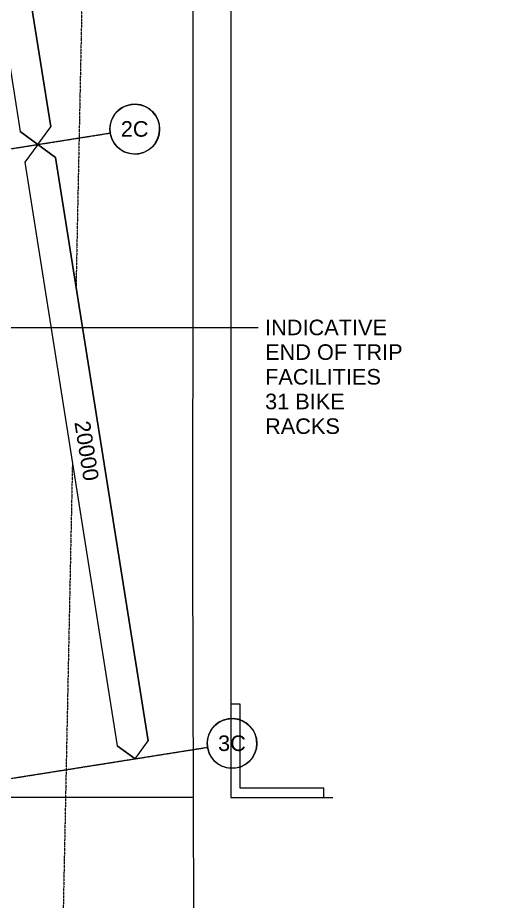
# Model space of a CAD drawing. Header units: millimetres. Extents: x -2612262 to -2065320, y 3717813 to 4283368.
# Drawn here: x -2226488 to -2211190, y 4009804 to 4038220 of the extents above; entities that cross this region are included whole.
import ezdxf

# ---------------------------------------------------------------- set-up
doc = ezdxf.new("R2010")
doc.units = ezdxf.units.MM
for name, pattern in [('AEC_Double Dash', [39, 15, -4, 6, -4, 6, -4]), ('Aligning Line', [3.2004, 1.6002, -1.6002]), ('Grid Line', [21, 12, -3, 3, -3])]:
    doc.linetypes.add(name, pattern=pattern)
for name, color, linetype, lineweight in [('A-ANNO-NOTE', 131, 'Continuous', 5), ('A-DETL-GENF', 92, 'Continuous', 5), ('A-FLOR', 192, 'Continuous', 5), ('A-GENM', 13, 'Continuous', 5), ('C-PROP-LINE', 91, 'AEC_Double Dash', 13), ('G-ANNO-REFR', 1, 'Aligning Line', 5), ('G-ANNO-TEXT', 231, 'Continuous', 5), ('S-GRID', 1, 'Continuous', 5), ('S-GRID-IDEN', 1, 'Continuous', 5)]:
    doc.layers.add(name, color=color, linetype=linetype, lineweight=lineweight)
doc.styles.add('Arial', font='arial.ttf', dxfattribs={"height": 500})
picture_1 = doc.add_image_def('image1.jpg', size_in_pixel=(6528, 5638))

# ---------------------------------------------------------------- blocks, each defined once
blk = doc.blocks.new('Generic Models 1 - Generic Models 1-392193-GA - Part B')
at = {"layer": 'A-GENM', "lineweight": 13}
for p, q in [((-2219637, 4056708), (-2219637, 4013144)), ((-2219637, 4016144), (-2219637, 4013144)), ((-2219337, 4016144), (-2219637, 4016144)), ((-2219337, 4013444), (-2219337, 4016144)), ((-2216637, 4013444), (-2219337, 4013444)), ((-2216637, 4013144), (-2216637, 4013444)), ((-2219637, 4013144), (-2216637, 4013144)), ((-2219637, 4013144), (-2216356, 4013144))]:
    blk.add_line(p, q, dxfattribs=at)
blk = doc.blocks.new('Family - ___-284748-GA - Part B')
at = {"layer": 'C-PROP-LINE', "color": 20}
for p, q in [((-2223909, 4063727), (-2224611, 4029575)), ((-2224727, 4023916), (-2225151, 4003276))]:
    blk.add_line(p, q, dxfattribs=at)
blk = doc.blocks.new('Dimension - Grids _2D_ - 1-200-639481-GA - Part B')
at = {"layer": 'A-DETL-GENF'}
for p, q in [((-9323, 500), (-9823, 0)), ((-9823, 0), (-9323, 500)), ((9677, 500), (-9323, 500)), ((-9323, 500), (9677, 500)), ((10177, 0), (9677, 500)), ((10177, 0), (9677, 500)), ((-9823, 0), (-9323, -500)), ((-9823, 0), (-9323, -500)), ((9677, -500), (10177, 0)), ((10177, 0), (9677, -500)), ((-9323, -500), (9677, -500)), ((-9323, -500), (9677, -500))]:
    blk.add_line(p, q, dxfattribs=at)
blk = doc.blocks.new('Grid - A1-203820-GA - Part B')
at = {"layer": 'S-GRID-IDEN'}
blk.add_circle((0, 0), 4, dxfattribs=at)
for start, end in [(360, 180), (180, 360)]:
    blk.add_arc((0, 0), 4, start, end, dxfattribs=at)

msp = doc.modelspace()

# ---------------------------------------------------------------- linework, layer by layer
at = {"layer": 'A-FLOR'}
for p, q in [((-2220847.8, 4031020.6), (-2220842.9, 4040886.1)), ((-2220849.2, 4020909.9), (-2220847.8, 4031020.6)), ((-2220833.7, 4013143.9), (-2220849.2, 4020909.9)), ((-2220833.7, 4013143.9), (-2230568.7, 4013143.9)), ((-2220825.9, 4009250.4), (-2220833.7, 4013143.9))]:
    msp.add_line(p, q, dxfattribs=at)
at = {"layer": 'G-ANNO-TEXT', "color": 7}
msp.add_line((-2227041.1, 4028259.7), (-2218750.1, 4028259.7), dxfattribs=at)
at = {"layer": 'S-GRID', "linetype": 'Grid Line'}
for p, q in [((-2322919.5, 4018765.8), (-2223511.4, 4034511)), ((-2319776.1, 3999014.3), (-2220382.6, 4014757.3))]:
    msp.add_line(p, q, dxfattribs=at)

# ---------------------------------------------------------------- block references
at = {"layer": 'A-DETL-GENF', "rotation": 279.0003283881447}
for p in [(-2227432.4, 4044194.2), (-2224303.6, 4024440.5)]:
    msp.add_blockref('Dimension - Grids _2D_ - 1-200-639481-GA - Part B', p, dxfattribs=at)
at = {"layer": 'A-GENM'}
msp.add_blockref('Generic Models 1 - Generic Models 1-392193-GA - Part B', (0, 0), dxfattribs=at)
at = {"layer": 'C-PROP-LINE', "color": 20}
msp.add_blockref('Family - ___-284748-GA - Part B', (0, 0), dxfattribs=at)
at = {"layer": 'S-GRID-IDEN'}
for p, xscale, yscale, zscale, rotation in [((-2222721.2, 4034636.2), 199.9999999999999, 199.9999999999999, 199.9999999999999, 279.0003283881443), ((-2219592.4, 4014882.4), 199.9999999999998, 199.9999999999998, 199.9999999999998, 279.0003283881444)]:
    msp.add_blockref('Grid - A1-203820-GA - Part B', p, dxfattribs=dict(at, xscale=xscale, yscale=yscale, zscale=zscale, rotation=rotation))

# ---------------------------------------------------------------- texts
at = {"layer": 'A-ANNO-NOTE', "insert": (-2224171.2, 4025288.7), "char_height": 500, "width": 2324.894, "attachment_point": 1, "rotation": 279.00033, "style": 'Arial'}
msp.add_mtext('20000', dxfattribs=at)
at = {"layer": 'G-ANNO-TEXT', "color": 7, "char_height": 500, "attachment_point": 1, "style": 'Arial'}
for s, insert, width in [('INDICATIVE ', (-2218530.1, 4028509.7), 5002.53), ('END OF TRIP ', (-2218530.1, 4027716), 5611.812), ('FACILITIES', (-2218530.1, 4026922.2), 4521.517), ('31 BIKE ', (-2218530.1, 4026128.5), 3335.02), ('RACKS', (-2218530.1, 4025334.7), 2902.109)]:
    msp.add_mtext(s, dxfattribs=dict(at, insert=insert, width=width))
at = {"layer": 'S-GRID-IDEN', "char_height": 500, "width": 1074.261, "attachment_point": 1, "style": 'Arial'}
for s, insert in [('2C', (-2223171.6, 4034892.4)), ('3C', (-2220042.8, 4015138.7))]:
    msp.add_mtext(s, dxfattribs=dict(at, insert=insert))

# ---------------------------------------------------------------- pictures from other files: only their frames are drawn
at = {"layer": 'G-ANNO-REFR'}
image = msp.add_image(picture_1, insert=(-2382054.9, 4283368.1), size_in_units=(433000, 373966.6), rotation=-122.11743, dxfattribs=at)
image.dxf.flags = 15

doc.saveas('drawing.dxf')
